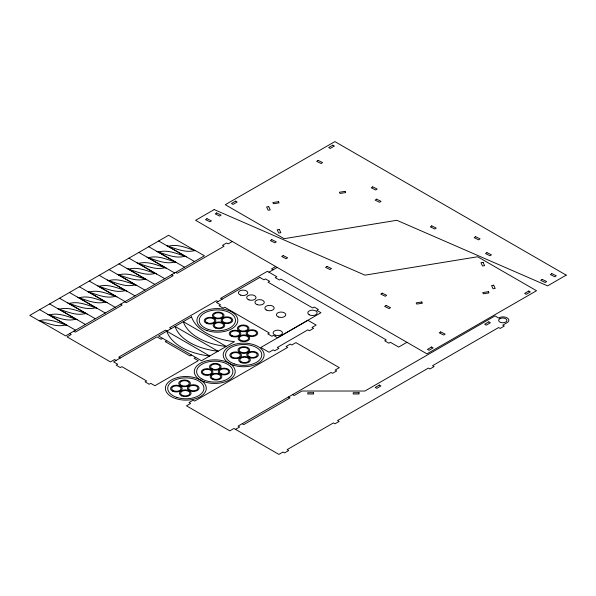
<?xml version="1.0" encoding="UTF-8"?>
<svg xmlns="http://www.w3.org/2000/svg" width="596" height="596" viewBox="0 0 596 596"><rect width="100%" height="100%" fill="white"/><g stroke="black" fill="none" stroke-linecap="round" stroke-linejoin="round"><path stroke-width="0.89" d="M232.298 241.484L228.164 243.876L226.614 242.982L222.487 245.366L224.036 246.26L177.221 273.281L175.671 272.387M275.665 266.531L271.538 268.915L273.087 269.809M268.952 272.193L277.215 267.425M162.641 338.342L161.091 339.236L156.964 336.852L113.59 361.891L117.725 364.275L116.175 365.169L120.303 367.553L121.852 366.659L146.638 380.971L145.089 381.865L149.216 384.249L150.766 383.355L154.9 385.739L198.267 360.699L194.14 358.315L195.689 357.421M166.776 340.726L165.226 341.62L190.005 355.931L191.554 355.03M235.517 429.366L239.644 426.982L238.095 426.088L331.033 372.433L332.583 373.327L336.718 370.943L335.168 370.049L339.295 367.665L295.921 342.625L291.794 345.01L290.245 344.115L286.117 346.5L287.667 347.394L194.728 401.048L193.179 400.154L189.044 402.538L190.593 403.432L186.466 405.816L229.833 430.856L233.967 428.472L278.883 454.405L283.018 452.021L284.568 452.915L288.695 450.531L287.145 449.637L333.41 422.929L334.959 423.823L339.087 421.439L337.537 420.545L428.412 368.082L429.962 368.976L434.097 366.592L432.547 365.698L498.636 327.539L500.186 328.433L504.313 326.049L502.763 325.155L506.898 322.779A5.848 3.375 0 0 0 507.129 317.869A5.848 3.375 0 0 0 498.636 318.011L495.015 315.91L364.901 391.028L301.919 391.028L294.171 395.506L292.621 394.612M406.919 342.305L398.657 347.073L390.395 342.305L388.845 343.199L384.711 340.815L386.26 339.921L280.932 279.107L279.382 280.001L275.255 277.617L276.805 276.723L267.403 271.299L220.595 298.328L222.144 299.222M499.873 318.718L500.722 318.346A4.09 2.362 0 0 1 505.654 318.726A4.09 2.362 0 0 1 506.302 321.572L505.654 322.056A4.09 2.362 0 0 1 499.873 322.064A4.09 2.362 0 0 1 499.873 318.726M194.505 261.517L168.065 246.252C176.364 248.763 185.036 252.853 193.901 250.737A2.488 1.438 0 0 1 196.3 251.11L204.413 255.796L65.627 335.921L39.194 320.663C47.486 323.166 56.158 327.256 65.024 325.14A2.488 1.438 0 0 1 67.422 325.513M158.678 240.985L185.11 256.243C176.818 253.74 168.147 249.65 159.281 251.765A2.488 1.438 0 0 1 156.882 251.393M184.589 267.239L158.156 251.981C166.448 254.485 175.12 258.575 183.985 256.459A2.488 1.438 0 0 1 186.384 256.831M148.762 246.707L175.194 261.972C166.902 259.461 158.231 255.371 149.365 257.487A2.488 1.438 0 0 1 146.966 257.114M174.673 272.968L148.24 257.703C156.532 260.214 165.204 264.304 174.069 262.18A2.488 1.438 0 0 1 176.476 262.553M138.846 252.428L165.286 267.693C156.986 265.183 148.315 261.093 139.457 263.209A2.488 1.438 0 0 1 137.05 262.843M171.544 274.778L173.093 275.672L126.278 302.701L124.728 301.8M218.009 301.606L216.46 300.712L169.644 327.74L171.194 328.634M164.764 278.69L138.324 263.425C146.623 265.935 155.295 270.025 164.161 267.909A2.488 1.438 0 0 1 166.56 268.282M128.937 258.157L155.37 273.415C147.078 270.904 138.406 266.822 129.541 268.938A2.488 1.438 0 0 1 127.142 268.565M154.848 284.411L128.416 269.146C136.708 271.657 145.379 275.747 154.245 273.631A2.488 1.438 0 0 1 156.644 274.004M119.021 263.879L145.454 279.137C137.162 276.633 128.49 272.543 119.625 274.659A2.488 1.438 0 0 1 117.226 274.287M144.932 290.133L118.5 274.875C126.792 277.378 135.463 281.468 144.329 279.353A2.488 1.438 0 0 1 146.735 279.725M109.105 269.601L135.545 284.866C127.253 282.355 118.582 278.265 109.716 280.381A2.488 1.438 0 0 1 107.31 280.008M135.024 295.862L108.584 280.597C116.883 283.107 125.555 287.197 134.42 285.074A2.488 1.438 0 0 1 136.819 285.447M99.197 275.322L125.629 290.587C117.338 288.077 108.666 283.987 99.8 286.102A2.488 1.438 0 0 1 97.401 285.737M125.108 301.583L98.675 286.318C106.967 288.829 115.639 292.919 124.504 290.803A2.488 1.438 0 0 1 126.903 291.176M89.281 281.051L115.713 296.309C107.422 293.798 98.75 289.716 89.884 291.831A2.488 1.438 0 0 1 87.485 291.459M288.486 396.996L290.036 397.89L243.779 424.598L242.229 423.704M120.593 304.191L122.143 305.085L75.334 332.106L73.785 331.212M167.066 331.018L165.517 330.124L118.701 357.153L120.25 358.047M115.199 307.305L88.759 292.04C97.051 294.551 105.723 298.641 114.588 296.525A2.488 1.438 0 0 1 116.995 296.897M79.365 286.773L105.805 302.03C97.513 299.527 88.841 295.437 79.976 297.553A2.488 1.438 0 0 1 77.569 297.18M105.283 313.027L78.843 297.769C87.143 300.272 95.814 304.362 104.68 302.246A2.488 1.438 0 0 1 107.079 302.619M69.456 292.494L95.889 307.76C87.597 305.249 78.925 301.159 70.06 303.275A2.488 1.438 0 0 1 67.661 302.902M95.367 318.756L68.935 303.491C77.227 306.001 85.898 310.091 94.764 307.968A2.488 1.438 0 0 1 97.163 308.341M59.54 298.216L85.973 313.481C77.681 310.97 69.009 306.88 60.144 308.996A2.488 1.438 0 0 1 57.745 308.631M85.459 324.477L59.019 309.212C67.311 311.723 75.983 315.813 84.848 313.697A2.488 1.438 0 0 1 87.254 314.07M49.624 303.945L76.064 319.203C67.773 316.692 59.101 312.609 50.235 314.725A2.488 1.438 0 0 1 47.829 314.353M75.543 330.199L49.103 314.934C57.402 317.445 66.074 321.535 74.94 319.419A2.488 1.438 0 0 1 77.338 319.791M39.716 309.667L66.149 324.924C57.857 322.421 49.185 318.331 40.319 320.447A2.488 1.438 0 0 1 37.92 320.074L29.8 315.388L168.586 235.264L195.026 250.521C186.727 248.01 178.055 243.928 169.197 246.044A2.488 1.438 0 0 1 166.791 245.671M69.65 333.596L71.2 334.498L67.072 336.882L110.446 361.921L114.574 359.537L116.123 360.431M206.939 218.672L205.531 219.641L210.001 221.809L211.416 220.84L206.939 218.672M216.609 212.936L215.201 213.904L219.671 216.072L221.086 215.104L216.609 212.936M318.078 160.391L316.67 161.367L321.147 163.535L322.555 162.559L318.078 160.391M271.798 239.666L270.39 240.642L274.86 242.81L276.276 241.834L271.798 239.666M372.671 186.846L371.263 187.814L375.741 189.982L377.149 189.014L372.671 186.846M283.145 255.602L281.737 256.578L286.214 258.746L287.622 257.77L283.145 255.602M376.568 199.161L375.152 200.137L379.63 202.305L381.038 201.329L376.568 199.161M326.988 266.405L325.58 267.38L330.05 269.548L331.465 268.572L326.988 266.405M431.757 225.899L430.342 226.867L434.819 229.035L436.227 228.067L431.757 225.899M382.178 293.143L380.769 294.111L385.24 296.279L386.655 295.311L382.178 293.143M475.601 236.701L474.185 237.677L478.663 239.845L480.071 238.869L475.601 236.701M386.074 305.465L384.658 306.433L389.136 308.601L390.544 307.633L386.074 305.465M486.947 252.637L485.531 253.605L490.009 255.773L491.424 254.805L486.947 252.637M440.668 331.912L439.252 332.881L443.729 335.049L445.137 334.08L440.668 331.912M542.137 279.375L540.721 280.344L545.198 282.511L546.614 281.543L542.137 279.375M551.807 273.631L550.391 274.607L554.869 276.775L556.277 275.799L551.807 273.631M214.195 209.576L195.607 220.304L426.922 353.853L536.527 290.744L477.672 256.764L364.961 275.158L214.195 209.576M235.614 201.128L231.479 203.512L233.036 204.406L237.163 202.022L235.614 201.128M332.821 145.171L328.694 147.555L330.244 148.449L334.378 146.065L332.821 145.171M191.554 316.878L158.514 335.958L201.47 360.759L234.511 341.679A54.035 31.193 0 0 1 191.554 316.878M259.819 277.423L216.452 302.463L220.58 304.847L219.03 305.741L223.165 308.125L224.707 307.231L269.317 332.993L267.775 333.887L271.903 336.271L273.452 335.377L277.58 337.761L320.953 312.721L316.826 310.337L318.368 309.443L314.241 307.052L312.691 307.946L268.081 282.191L269.63 281.297L265.503 278.913L263.954 279.807L259.819 277.423M307.886 320.305L260.802 347.49L269.064 352.258L273.191 349.874L274.741 350.768L278.876 348.384L277.326 347.49L307.886 329.841L309.436 330.735L313.57 328.351L312.021 327.457L316.148 325.073L307.886 320.305M431.564 346.999L427.436 349.383L428.986 350.277L433.121 347.893L431.564 346.999M528.779 291.034L524.644 293.418L526.201 294.32L530.328 291.936L528.779 291.034M566.2 275.136L547.612 285.871L396.847 220.289L284.136 238.683L225.281 204.704L334.885 141.595L566.2 275.136M379.361 385.068L375.227 387.452L376.784 388.354L380.911 385.962L379.361 385.068M488.817 321.87L484.69 324.254L486.239 325.155L490.374 322.771L488.817 321.87M278.496 201.657L272.849 202.528L273.422 203.757L279.062 202.886L278.496 201.657M345.077 191.361L339.429 192.232L340.003 193.454L345.643 192.583L345.077 191.361M268.736 206.656L266.613 206.983L268.125 210.239L270.249 209.911L268.736 206.656M279.323 229.46L277.2 229.788L278.712 233.043L280.835 232.716L279.323 229.46M483.095 262.404L480.979 262.732L482.492 265.987L484.608 265.66L483.095 262.404M493.682 285.208L491.558 285.536L493.071 288.792L495.194 288.464L493.682 285.208M421.804 301.993L416.164 302.865L416.731 304.087L422.378 303.215L421.804 301.993M488.385 291.69L482.745 292.561L483.311 293.791L488.958 292.912L488.385 291.69M313.6 392.719L307.76 392.719L307.76 393.986L313.6 393.986L313.6 392.719M359.06 392.719L353.219 392.719L353.219 393.986L359.06 393.986L359.06 392.719M226.256 346.447L183.292 321.646A54.035 31.193 0 0 0 226.256 346.447M217.994 351.215L175.03 326.414A54.035 31.193 0 0 0 217.994 351.215M209.732 355.991L166.776 331.182A54.035 31.193 0 0 0 209.732 355.991M223.373 322.883A5.841 3.375 0 0 0 232.723 320.641A5.841 3.375 0 0 0 224.692 317.087A5.841 3.375 0 0 0 223.373 322.883M224.089 322.347A4.671 2.697 0 0 0 231.561 320.559A4.671 2.697 0 0 0 225.139 317.713A4.671 2.697 0 0 0 224.089 322.347M215.372 328.009A5.841 3.375 0 0 0 224.722 325.774A5.841 3.375 0 0 0 216.691 322.212A5.841 3.375 0 0 0 215.372 328.009M216.08 327.472A4.671 2.697 0 0 0 223.56 325.684A4.671 2.697 0 0 0 217.138 322.838A4.671 2.697 0 0 0 216.08 327.472M206.484 323.36A5.841 3.375 0 0 0 215.834 321.125A5.841 3.375 0 0 0 207.803 317.571A5.841 3.375 0 0 0 206.484 323.36M207.192 322.823A4.671 2.697 0 0 0 214.672 321.035A4.671 2.697 0 0 0 208.25 318.19A4.671 2.697 0 0 0 207.192 322.823M240.248 352.72A5.841 3.375 0 0 0 249.597 350.485A5.841 3.375 0 0 0 241.566 346.932A5.841 3.375 0 0 0 240.248 352.72M240.963 352.184A4.671 2.697 0 0 0 248.435 350.396A4.671 2.697 0 0 0 242.013 347.557A4.671 2.697 0 0 0 240.963 352.184M248.972 357.466A5.841 3.375 0 0 0 258.321 355.231A5.841 3.375 0 0 0 250.29 351.677A5.841 3.375 0 0 0 248.972 357.466M249.679 356.937A4.671 2.697 0 0 0 257.159 355.149A4.671 2.697 0 0 0 250.737 352.303A4.671 2.697 0 0 0 249.679 356.937M240.97 362.599A5.841 3.375 0 0 0 250.313 360.364A5.841 3.375 0 0 0 242.289 356.803A5.841 3.375 0 0 0 240.97 362.599M241.678 362.063A4.671 2.697 0 0 0 249.158 360.275A4.671 2.697 0 0 0 242.736 357.429A4.671 2.697 0 0 0 241.678 362.063M232.082 357.95A5.841 3.375 0 0 0 241.425 355.715A5.841 3.375 0 0 0 233.401 352.161A5.841 3.375 0 0 0 232.082 357.95M232.79 357.414A4.671 2.697 0 0 0 240.27 355.626A4.671 2.697 0 0 0 233.848 352.78A4.671 2.697 0 0 0 232.79 357.414M211.736 369.468A5.841 3.375 0 0 0 221.086 367.233A5.841 3.375 0 0 0 213.063 363.679A5.841 3.375 0 0 0 211.736 369.468M212.452 368.931A4.671 2.697 0 0 0 219.931 367.143A4.671 2.697 0 0 0 213.51 364.305A4.671 2.697 0 0 0 212.452 368.931M220.46 374.214A5.841 3.375 0 0 0 229.81 371.978A5.841 3.375 0 0 0 221.779 368.425A5.841 3.375 0 0 0 220.46 374.214M221.168 373.685A4.671 2.697 0 0 0 228.648 371.897A4.671 2.697 0 0 0 222.226 369.051A4.671 2.697 0 0 0 221.168 373.685M212.459 379.347A5.841 3.375 0 0 0 221.809 377.112A5.841 3.375 0 0 0 213.778 373.55A5.841 3.375 0 0 0 212.459 379.347M213.167 378.81A4.671 2.697 0 0 0 220.647 377.022A4.671 2.697 0 0 0 214.225 374.176A4.671 2.697 0 0 0 213.167 378.81M203.571 374.698A5.841 3.375 0 0 0 212.914 372.463A5.841 3.375 0 0 0 204.89 368.902A5.841 3.375 0 0 0 203.571 374.698M204.279 374.161A4.671 2.697 0 0 0 211.759 372.373A4.671 2.697 0 0 0 205.337 369.527A4.671 2.697 0 0 0 204.279 374.161M239.629 331.048A5.841 3.375 0 0 0 248.979 328.813A5.841 3.375 0 0 0 240.955 325.26A5.841 3.375 0 0 0 239.629 331.048M240.344 330.512A4.671 2.697 0 0 0 247.824 328.724A4.671 2.697 0 0 0 241.402 325.885A4.671 2.697 0 0 0 240.344 330.512M248.353 335.794A5.841 3.375 0 0 0 257.703 333.559A5.841 3.375 0 0 0 249.672 330.005A5.841 3.375 0 0 0 248.353 335.794M249.068 335.265A4.671 2.697 0 0 0 256.541 333.477A4.671 2.697 0 0 0 250.119 330.631A4.671 2.697 0 0 0 249.068 335.265M240.352 340.927A5.841 3.375 0 0 0 249.702 338.692A5.841 3.375 0 0 0 241.671 335.131A5.841 3.375 0 0 0 240.352 340.927M241.06 340.39A4.671 2.697 0 0 0 248.539 338.603A4.671 2.697 0 0 0 242.118 335.757A4.671 2.697 0 0 0 241.06 340.39M231.464 336.278A5.841 3.375 0 0 0 240.814 334.043A5.841 3.375 0 0 0 232.783 330.489A5.841 3.375 0 0 0 231.464 336.278M232.172 335.742A4.671 2.697 0 0 0 239.652 333.954A4.671 2.697 0 0 0 233.23 331.108A4.671 2.697 0 0 0 232.172 335.742M214.649 318.13A5.841 3.375 0 0 0 223.999 315.895A5.841 3.375 0 0 0 215.975 312.341A5.841 3.375 0 0 0 214.649 318.13M215.365 317.601A4.671 2.697 0 0 0 222.844 315.805A4.671 2.697 0 0 0 216.422 312.967A4.671 2.697 0 0 0 215.365 317.601M207.155 330.594A20.443 11.801 0 0 0 237.826 320.372A20.443 11.801 0 0 0 207.155 310.151A20.443 11.801 0 0 0 207.155 330.594M208.324 329.432A18.111 10.452 0 0 0 235.487 320.372A18.111 10.452 0 0 0 208.324 311.321A18.111 10.452 0 0 0 208.324 329.432M175.619 398.545A20.443 11.801 0 0 0 206.29 388.324A20.443 11.801 0 0 0 175.619 378.102A20.443 11.801 0 0 0 175.619 398.545M204.532 381.857A20.443 11.801 0 0 0 235.204 371.636A20.443 11.801 0 0 0 204.532 361.407A20.443 11.801 0 0 0 204.532 381.857M176.788 397.383A18.111 10.452 0 0 0 203.951 388.324A18.111 10.452 0 0 0 176.788 379.272A18.111 10.452 0 0 0 176.788 397.383M233.446 365.162A20.443 11.801 0 0 0 264.117 354.94A20.443 11.801 0 0 0 233.446 344.719A20.443 11.801 0 0 0 233.446 365.162M201.955 379.026A18.111 10.452 0 0 0 232.246 374.34A18.111 10.452 0 0 0 210.068 361.534A18.111 10.452 0 0 0 201.955 379.026M234.615 363.992A18.111 10.452 0 0 0 261.778 354.94A18.111 10.452 0 0 0 234.615 345.889A18.111 10.452 0 0 0 234.615 363.992M180.983 386.029A5.841 3.375 0 0 0 190.325 383.794A5.841 3.375 0 0 0 182.302 380.241A5.841 3.375 0 0 0 180.983 386.029M181.691 385.493A4.671 2.697 0 0 0 189.17 383.705A4.671 2.697 0 0 0 182.749 380.859A4.671 2.697 0 0 0 181.691 385.493M189.699 390.775A5.841 3.375 0 0 0 199.049 388.54A5.841 3.375 0 0 0 191.025 384.986A5.841 3.375 0 0 0 189.699 390.775M190.415 390.238A4.671 2.697 0 0 0 197.894 388.45A4.671 2.697 0 0 0 191.472 385.612A4.671 2.697 0 0 0 190.415 390.238M181.698 395.9A5.841 3.375 0 0 0 191.048 393.665A5.841 3.375 0 0 0 183.017 390.112A5.841 3.375 0 0 0 181.698 395.9M182.413 395.372A4.671 2.697 0 0 0 189.886 393.583A4.671 2.697 0 0 0 183.464 390.738A4.671 2.697 0 0 0 182.413 395.372M172.81 391.259A5.841 3.375 0 0 0 182.16 389.024A5.841 3.375 0 0 0 174.129 385.463A5.841 3.375 0 0 0 172.81 391.259M173.525 390.723A4.671 2.697 0 0 0 180.998 388.935A4.671 2.697 0 0 0 174.576 386.089A4.671 2.697 0 0 0 173.525 390.723M249.016 299.915A4.671 2.697 0 0 0 256.027 297.575A4.671 2.697 0 0 0 249.016 295.236A4.671 2.697 0 0 0 249.016 299.915M278.757 317.079A4.671 2.697 0 0 0 285.767 314.748A4.671 2.697 0 0 0 278.757 312.408A4.671 2.697 0 0 0 278.757 317.079M266.226 309.98A4.671 2.697 0 0 0 274.041 308.765A4.671 2.697 0 0 0 268.319 305.465A4.671 2.697 0 0 0 266.226 309.98M257.278 304.683A4.671 2.697 0 0 0 264.289 302.343A4.671 2.697 0 0 0 257.278 300.012A4.671 2.697 0 0 0 257.278 304.683M240.754 295.139A4.671 2.697 0 0 0 247.765 292.807A4.671 2.697 0 0 0 240.754 290.468A4.671 2.697 0 0 0 240.754 295.139M275.449 335.205A4.671 2.697 0 0 0 282.459 332.873A4.671 2.697 0 0 0 275.449 330.534A4.671 2.697 0 0 0 275.449 335.205M309.182 314.748A4.671 2.697 0 0 0 316.998 313.533A4.671 2.697 0 0 0 311.276 310.233A4.671 2.697 0 0 0 309.182 314.748"/></g></svg>
